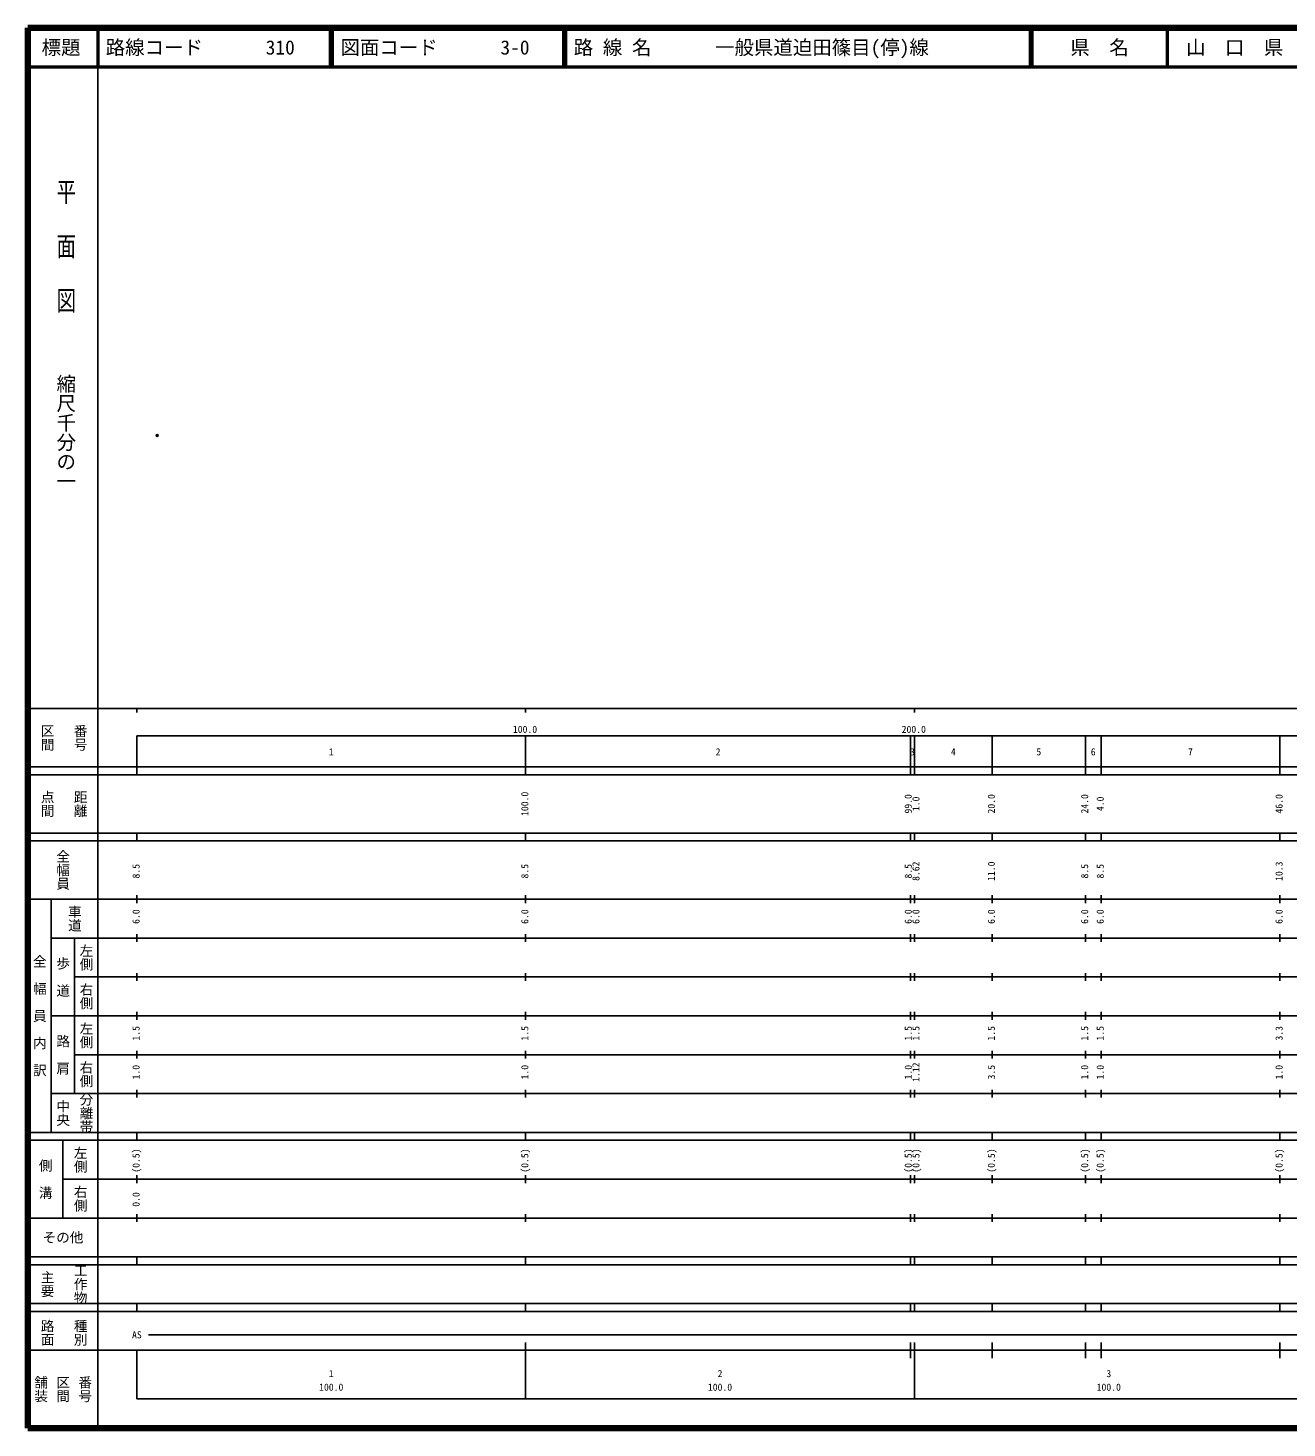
# Model space of a CAD drawing. Units: millimetres on the paper. Extents: x 40 to 680, y 20 to 380.
# Drawn here: x 40 to 363.8, y 20 to 380 of the extents above; entities that cross this region are included whole.
import ezdxf
from ezdxf.enums import TextEntityAlignment as Align

# ---------------------------------------------------------------- set-up
doc = ezdxf.new("R2010")
doc.units = ezdxf.units.MM
doc.header["$PDMODE"] = 32
doc.header["$PDSIZE"] = 0.5
doc.layers.add('M-OTRS', color=6, linetype='Continuous')
doc.layers.add('M-TTL-TXT', color=7, linetype='Continuous')
for name, color, linetype, lineweight in [('M-TTL', 2, 'Continuous', 140), ('M-TTL-BAND', 7, 'Continuous', 25), ('M-TTL-LINE', 7, 'Continuous', 50)]:
    doc.layers.add(name, color=color, linetype=linetype, lineweight=lineweight)
doc.styles.add('@ＭＳ ゴシック', font='')
doc.styles.add('ＭＳ ゴシック', font='')
doc.styles.get('@ＭＳ ゴシック').set_extended_font_data('@MS Gothic')
doc.styles.get('ＭＳ ゴシック').set_extended_font_data('MS Gothic')

msp = doc.modelspace()

# ---------------------------------------------------------------- linework, layer by layer
at = {"layer": 'M-OTRS'}
msp.add_point((73.26, 275.21), dxfattribs=at)
at = {"layer": 'M-TTL'}
for p, q in [((40, 380), (40, 20)), ((680, 380), (40, 380)), ((40, 20), (680, 20))]:
    msp.add_line(p, q, dxfattribs=at)
at = {"layer": 'M-TTL-BAND'}
for p, q in [((58, 370), (58, 20)), ((40, 205), (579, 205)), ((68, 205), (68, 204)), ((168, 205), (168, 204)), ((268, 205), (268, 204)), ((68, 198), (579, 198)), ((68, 198), (68, 188)), ((168, 188), (168, 198)), ((267, 188), (267, 198)), ((268, 188), (268, 198)), ((288, 188), (288, 198)), ((312, 188), (312, 198)), ((316, 188), (316, 198)), ((362, 188), (362, 198)), ((40, 190), (579, 190)), ((40, 188), (579, 188)), ((40, 173), (579, 173)), ((68, 171), (68, 173)), ((168, 171), (168, 173)), ((267, 171), (267, 173)), ((268, 171), (268, 173)), ((288, 171), (288, 173)), ((312, 171), (312, 173)), ((316, 171), (316, 173)), ((362, 171), (362, 173)), ((40, 171), (579, 171)), ((40, 156), (579, 156)), ((46, 96), (46, 156)), ((68, 155), (68, 157)), ((168, 155), (168, 157)), ((267, 155), (267, 157)), ((268, 155), (268, 157)), ((288, 155), (288, 157)), ((312, 155), (312, 157)), ((316, 155), (316, 157)), ((362, 155), (362, 157)), ((46, 146), (579, 146)), ((52, 146), (52, 106)), ((68, 145), (68, 147)), ((168, 145), (168, 147)), ((267, 145), (267, 147)), ((268, 145), (268, 147)), ((288, 145), (288, 147)), ((312, 145), (312, 147)), ((316, 145), (316, 147)), ((362, 145), (362, 147)), ((68, 135), (68, 137)), ((168, 135), (168, 137)), ((267, 135), (267, 137)), ((268, 135), (268, 137)), ((288, 135), (288, 137)), ((312, 135), (312, 137)), ((316, 135), (316, 137)), ((362, 135), (362, 137)), ((52, 136), (579, 136)), ((46, 126), (579, 126)), ((68, 125), (68, 127)), ((168, 125), (168, 127)), ((267, 125), (267, 127)), ((268, 125), (268, 127)), ((288, 125), (288, 127)), ((312, 125), (312, 127)), ((316, 125), (316, 127)), ((362, 125), (362, 127)), ((52, 116), (579, 116)), ((68, 115), (68, 117)), ((168, 115), (168, 117)), ((267, 115), (267, 117)), ((268, 115), (268, 117)), ((288, 115), (288, 117)), ((312, 115), (312, 117)), ((316, 115), (316, 117)), ((362, 115), (362, 117)), ((46, 106), (579, 106)), ((68, 105), (68, 107)), ((168, 105), (168, 107)), ((267, 105), (267, 107)), ((268, 105), (268, 107)), ((288, 105), (288, 107)), ((312, 105), (312, 107)), ((316, 105), (316, 107)), ((362, 105), (362, 107)), ((40, 96), (579, 96)), ((40, 94), (579, 94)), ((49, 94), (49, 74)), ((68, 94), (68, 96)), ((168, 94), (168, 96)), ((267, 94), (267, 96)), ((268, 94), (268, 96)), ((288, 94), (288, 96)), ((312, 94), (312, 96)), ((316, 94), (316, 96)), ((362, 94), (362, 96)), ((49, 84), (579, 84)), ((68, 83), (68, 85)), ((168, 83), (168, 85)), ((267, 83), (267, 85)), ((268, 83), (268, 85)), ((288, 83), (288, 85)), ((312, 83), (312, 85)), ((316, 83), (316, 85)), ((362, 83), (362, 85)), ((40, 74), (579, 74)), ((68, 73), (68, 75)), ((168, 73), (168, 75)), ((267, 73), (267, 75)), ((268, 73), (268, 75)), ((288, 73), (288, 75)), ((312, 73), (312, 75)), ((316, 73), (316, 75)), ((362, 73), (362, 75)), ((40, 64), (579, 64)), ((40, 62), (579, 62)), ((68, 62), (68, 64)), ((168, 62), (168, 64)), ((267, 62), (267, 64)), ((268, 62), (268, 64)), ((288, 62), (288, 64)), ((312, 62), (312, 64)), ((316, 62), (316, 64)), ((362, 62), (362, 64)), ((40, 52), (579, 52)), ((68, 50), (68, 52)), ((168, 50), (168, 52)), ((267, 50), (267, 52)), ((268, 50), (268, 52)), ((288, 50), (288, 52)), ((312, 50), (312, 52)), ((316, 50), (316, 52)), ((362, 50), (362, 52)), ((40, 50), (579, 50)), ((71, 44), (465, 44)), ((40, 40), (579, 40)), ((68, 40), (68, 27.5)), ((168, 27.5), (168, 42)), ((267, 38), (267, 42)), ((268, 27.5), (268, 42)), ((288, 38), (288, 42)), ((312, 38), (312, 42)), ((316, 38), (316, 42)), ((362, 38), (362, 42)), ((68, 27.5), (579, 27.5))]:
    msp.add_line(p, q, dxfattribs=at)
at = {"layer": 'M-TTL-LINE'}
for p, q in [((58, 380), (58, 370)), ((117.75, 380), (117.75, 370)), ((118.25, 380), (118.25, 370)), ((177.75, 380), (177.75, 370)), ((178.25, 380), (178.25, 370)), ((297.75, 380), (297.75, 370)), ((298.25, 380), (298.25, 370)), ((333, 380), (333, 370)), ((40, 370), (680, 370))]:
    msp.add_line(p, q, dxfattribs=at)

# ---------------------------------------------------------------- texts
at = {"layer": 'M-TTL-BAND', "style": '@ＭＳ ゴシック', "width": 1.4}
msp.add_text('平  面  図', height=3.666, rotation=270, dxfattribs=at).set_placement((49.777, 306.475), align=Align.MIDDLE_RIGHT)
at = {"layer": 'M-TTL-BAND', "style": '@ＭＳ ゴシック'}
msp.add_text('縮尺千分の一', height=3.666, rotation=270, dxfattribs=at).set_placement((49.777, 261.03), align=Align.MIDDLE_RIGHT)
for s, p in [('区間', (45, 197.5)), ('番号', (53.5, 197.5)), ('点間', (45, 180.5)), ('距離', (53.5, 180.5)), ('全幅員', (49, 163.5)), ('車道', (52, 151)), ('左側', (55, 141)), ('全\u3000幅\u3000員\u3000内\u3000訳', (43, 126)), ('歩\u3000道', (49, 136)), ('右側', (55, 131)), ('左側', (55, 121)), ('路\u3000肩', (49, 116)), ('右側', (55, 111)), ('分離帯', (55, 101)), ('中央', (49, 101)), ('左側', (53.5, 89)), ('側\u3000溝', (44.5, 84)), ('右側', (53.5, 79)), ('工作物', (53.5, 57)), ('主要', (45, 57)), ('路面', (45, 44.5)), ('種別', (53.5, 44.5)), ('舗装', (43.333, 30)), ('区間', (49, 30)), ('番号', (54.667, 30))]:
    msp.add_text(s, height=2.566, rotation=270, dxfattribs=at).set_placement(p, align=Align.MIDDLE_CENTER)
at = {"layer": 'M-TTL-BAND', "style": 'ＭＳ ゴシック'}
for s, p in [('100.0', (167.844, 198.195)), ('200.0', (267.844, 198.195)), ('1', (118, 192.405)), ('2', (217.5, 192.405)), ('3', (267.5, 192.405)), ('4', (278, 192.405)), ('5', (300, 192.405)), ('6', (314, 192.405)), ('7', (339, 192.405)), ('AS', (68, 42.5)), ('1', (118, 32.523)), ('2', (218, 32.523)), ('3', (318, 32.523)), ('100.0', (118, 29.033)), ('100.0', (218, 29.033)), ('100.0', (318, 29.033))]:
    msp.add_text(s, height=1.833, dxfattribs=at).set_placement(p, align=Align.BOTTOM_CENTER)
for s, p in [('100.0', (169.251, 180.5)), ('99.0', (267.868, 180.5)), ('1.0', (269.851, 180.5)), ('20.0', (289.251, 180.5)), ('24.0', (313.251, 180.5)), ('4.0', (317.251, 180.5)), ('46.0', (363.251, 180.5)), ('8.5', (69.251, 163.174)), ('8.5', (169.251, 163.174)), ('8.5', (267.868, 163.174)), ('8.62', (269.851, 163.174)), ('11.0', (289.251, 163.174)), ('8.5', (313.251, 163.174)), ('8.5', (317.251, 163.174)), ('10.3', (363.251, 163.174)), ('6.0', (69.251, 151.5)), ('6.0', (169.251, 151.5)), ('6.0', (267.868, 151.5)), ('6.0', (269.851, 151.5)), ('6.0', (289.251, 151.5)), ('6.0', (313.251, 151.5)), ('6.0', (317.251, 151.5)), ('6.0', (363.251, 151.5)), ('1.5', (69.251, 121.5)), ('1.5', (169.251, 121.5)), ('1.5', (267.868, 121.5)), ('1.5', (269.851, 121.5)), ('1.5', (289.251, 121.5)), ('1.5', (313.251, 121.5)), ('1.5', (317.251, 121.5)), ('3.3', (363.251, 121.5)), ('1.0', (69.251, 111.5)), ('1.0', (169.251, 111.5)), ('1.0', (267.868, 111.5)), ('1.12', (269.851, 111.5)), ('3.5', (289.251, 111.5)), ('1.0', (313.251, 111.5)), ('1.0', (317.251, 111.5)), ('1.0', (363.251, 111.5)), ('(0.5)', (69.251, 88.764)), ('(0.5)', (169.251, 88.764)), ('(0.5)', (267.868, 88.764)), ('(0.5)', (269.851, 88.764)), ('(0.5)', (289.251, 88.764)), ('(0.5)', (313.251, 88.764)), ('(0.5)', (317.251, 88.764)), ('(0.5)', (363.251, 88.764)), ('0.0', (69.251, 78.764))]:
    msp.add_text(s, height=1.833, rotation=90, dxfattribs=at).set_placement(p, align=Align.BOTTOM_CENTER)
msp.add_text('その他', height=2.566, dxfattribs=at).set_placement((49, 69), align=Align.MIDDLE_CENTER)
at = {"layer": 'M-TTL-TXT', "style": 'ＭＳ ゴシック'}
for s, p in [('標題', (48.5, 375)), ('県\u3000名', (315.625, 375)), ('山\u3000口\u3000県', (350.375, 375))]:
    msp.add_text(s, height=3.666, dxfattribs=at).set_placement(p, align=Align.MIDDLE_CENTER)
for s, p in [('路線コード', (60, 375)), ('310', (101.142, 375)), ('図面コード', (120.38, 375)), ('3-0', (161.521, 375)), ('路 線 名', (180.38, 375)), ('一般県道迫田篠目(停)線', (216.734, 375))]:
    msp.add_text(s, height=3.666, dxfattribs=at).set_placement(p, align=Align.MIDDLE_LEFT)

doc.saveas('drawing.dxf')
